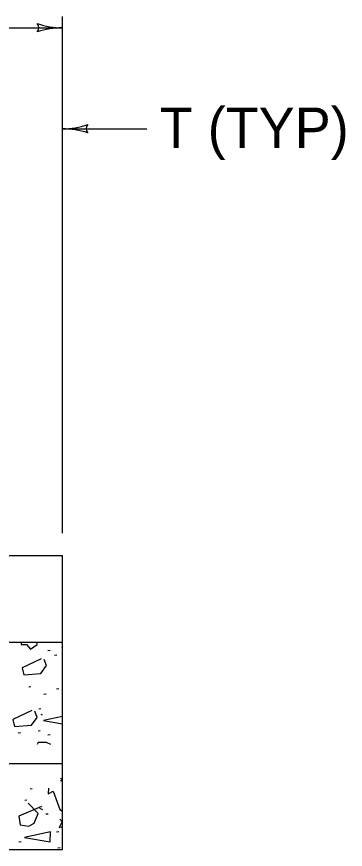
# Model space of a CAD drawing. Extents: x 997.6 to 1036.6, y 998.9 to 1022.5.
# Drawn here: x 1021.2 to 1022.828, y 1002.185 to 1006.309 of the extents above; entities that cross this region are included whole.
import ezdxf

# ---------------------------------------------------------------- set-up
doc = ezdxf.new("R2010")
doc.units = 0
doc.layers.add('Level 1', color=7, linetype='Continuous')

msp = doc.modelspace()

# ---------------------------------------------------------------- linework, layer by layer
at = {"layer": 'Level 1'}
for p, q in [((1021.4267, 1003.7516), (1021.4267, 1006.3088)), ((1020.4973, 1006.2536), (1021.4267, 1006.2536)), ((1021.4267, 1005.7536), (1021.844, 1005.7536)), ((1021.0517, 1003.6405), (1021.4267, 1003.6405)), ((1021.4267, 1002.1853), (1021.4267, 1003.6405)), ((1021.4267, 1003.2102), (1021.0517, 1003.2102)), ((1018.4892, 1002.6097), (1021.4267, 1002.6097)), ((1018.4892, 1002.1853), (1021.4267, 1002.1853))]:
    msp.add_line(p, q, dxfattribs=at)
for points in [[(1021.2226, 1003.2102), (1021.2215, 1003.199)], [(1021.3015, 1003.199), (1021.3004, 1003.2102)], [(1021.2215, 1003.199), (1021.2482, 1003.2003)], [(1021.2482, 1003.2003), (1021.2682, 1003.1763)], [(1021.2682, 1003.1763), (1021.3015, 1003.199)], [(1021.3652, 1003.1696), (1021.3545, 1003.1683)], [(1021.4267, 1003.1915), (1021.4237, 1003.1853)], [(1021.4237, 1003.1853), (1021.4267, 1003.186)], [(1021.3207, 1003.1287), (1021.226, 1003.0846), (1021.2353, 1003.0499), (1021.3193, 1003.0566), (1021.3473, 1003.0953), (1021.3353, 1003.126)], [(1021.3979, 1003.1467), (1021.3873, 1003.1453)], [(1021.2703, 1002.9896), (1021.2596, 1002.9883)], [(1021.4078, 1002.9798), (1021.3971, 1002.9784)], [(1021.3456, 1002.9536), (1021.3348, 1002.9523)], [(1021.3193, 1002.8803), (1021.3087, 1002.8789)], [(1021.2748, 1002.8721), (1021.1802, 1002.828), (1021.1895, 1002.7933), (1021.2735, 1002.8), (1021.3015, 1002.8387), (1021.2895, 1002.8694)], [(1021.3268, 1002.8501), (1021.3215, 1002.8528)], [(1021.4267, 1002.8433), (1021.3324, 1002.8238)], [(1021.3324, 1002.8238), (1021.4267, 1002.8072)], [(1021.2179, 1002.7625), (1021.2073, 1002.7612)], [(1021.3161, 1002.7723), (1021.3054, 1002.771)], [(1021.3695, 1002.7038), (1021.3469, 1002.7141), (1021.3068, 1002.7141), (1021.3008, 1002.7038)], [(1021.3652, 1002.7527), (1021.3545, 1002.7513)], [(1021.4168, 1002.5253), (1021.4262, 1002.5276), (1021.4168, 1002.5382)], [(1021.2768, 1002.4843), (1021.2662, 1002.483)], [(1021.3576, 1002.4887), (1021.3563, 1002.4607)], [(1021.3563, 1002.4607), (1021.3803, 1002.4727)], [(1021.3803, 1002.4727), (1021.4136, 1002.3833)], [(1021.2507, 1002.4287), (1021.24, 1002.4273)], [(1021.3228, 1002.398), (1021.2108, 1002.35), (1021.2162, 1002.306), (1021.2602, 1002.2993), (1021.2868, 1002.3153), (1021.3055, 1002.362), (1021.2562, 1002.414)], [(1021.3122, 1002.3887), (1021.3282, 1002.382)], [(1021.4136, 1002.3833), (1021.4267, 1002.3739)], [(1021.3553, 1002.36), (1021.3447, 1002.3587)], [(1021.4265, 1002.3272), (1021.4105, 1002.2938)], [(1021.4267, 1002.3199), (1021.4132, 1002.3352)], [(1021.3669, 1002.2713), (1021.2376, 1002.2446), (1021.3656, 1002.2219), (1021.3669, 1002.2726)], [(1021.4078, 1002.2716), (1021.3971, 1002.2703)], [(1021.4105, 1002.2938), (1021.4267, 1002.2979)], [(1021.2212, 1002.2225), (1021.2105, 1002.2212)], [(1021.4143, 1002.1931), (1021.4036, 1002.1918)]]:
    msp.add_lwpolyline(points, dxfattribs=at)
for centre, radius, start, end in [((1021.2781, 1006.2536), 0.0312, 318.7746, 40.8913), ((1021.4267, 1006.6442), 0.3906, 251.3472, 269.9939), ((1021.4267, 1005.863), 0.3906, 90, 108.6688), ((1021.4267, 1005.863), 0.3906, 89.9878, 90), ((1021.4267, 1006.1442), 0.3906, 270, 288.6688), ((1021.5752, 1005.7535), 0.0312, 138.7746, 220.8913), ((1021.4267, 1006.1442), 0.3906, 269.9878, 270), ((1021.4267, 1005.363), 0.3906, 71.3472, 89.9939)]:
    msp.add_arc(centre, radius, start, end, dxfattribs=at)

# ---------------------------------------------------------------- texts
msp.add_text('T (TYP)', height=0.2, dxfattribs=at).set_placement((1021.9082, 1005.6587))

doc.saveas('drawing.dxf')
